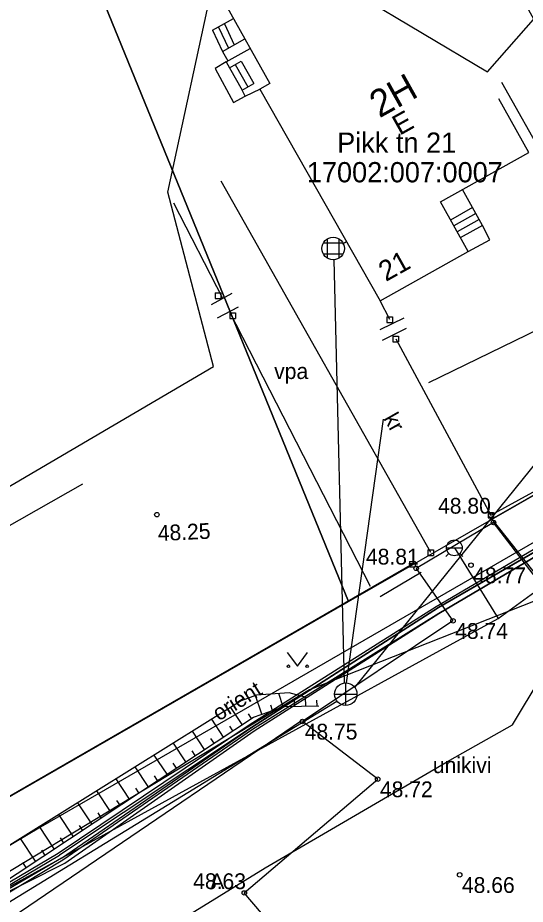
# Model space of a CAD drawing. Extents: x 641418 to 642196, y 6456526 to 6456910.
# Drawn here: x 641925.76 to 641948.29, y 6456702.25 to 6456741.61 of the extents above; entities that cross this region are included whole.
import ezdxf

# ---------------------------------------------------------------- set-up
doc = ezdxf.new("R2010")
doc.units = 0
for name, color, linetype in [('AED', 7, 'Continuous'), ('DKAEV', 7, 'Continuous'), ('DTRASS', 7, 'Continuous'), ('HALJASTUS', 7, 'Continuous'), ('HOONE', 7, 'Continuous'), ('HOONEDET', 7, 'Continuous'), ('KKAEV', 7, 'Continuous'), ('KORGUS', 7, 'Continuous'), ('KPKAABEL', 7, 'Continuous'), ('KTRASS', 7, 'Continuous'), ('MOOTPIIR', 7, 'Continuous'), ('MPKAABEL', 7, 'Continuous'), ('PIIR', 7, 'Continuous'), ('RELJEEF', 7, 'Continuous'), ('TEE', 7, 'Continuous'), ('VKAEV', 7, 'Continuous'), ('VTRASS', 7, 'Continuous')]:
    doc.layers.add(name, color=color, linetype=linetype)

msp = doc.modelspace()

# ---------------------------------------------------------------- linework, layer by layer
at = {"layer": 'AED'}
for p, q in [((641934.867, 6456729.15), (641932.696, 6456733.382)), ((641934.36, 6456728.88), (641935.287, 6456729.373)), ((641934.533, 6456729.389), (641934.533, 6456729.139)), ((641934.533, 6456729.389), (641934.783, 6456729.389)), ((641934.533, 6456729.139), (641934.783, 6456729.139)), ((641934.783, 6456729.389), (641934.783, 6456729.139)), ((641934.63, 6456728.284), (641935.558, 6456728.777)), ((641942.273, 6456728.205), (641941.852, 6456729.045)), ((641941.428, 6456716.358), (641935.165, 6456728.568)), ((641935.176, 6456728.504), (641935.176, 6456728.254)), ((641935.176, 6456728.504), (641935.426, 6456728.504)), ((641935.426, 6456728.504), (641935.426, 6456728.254)), ((641942.148, 6456728.33), (641942.148, 6456728.08)), ((641942.148, 6456728.33), (641942.398, 6456728.33)), ((641942.398, 6456728.33), (641942.398, 6456728.08)), ((641935.176, 6456728.254), (641935.426, 6456728.254)), ((641941.843, 6456727.767), (641942.918, 6456728.289)), ((641942.148, 6456728.08), (641942.398, 6456728.08)), ((641941.95, 6456727.298), (641943.026, 6456727.82)), ((641942.415, 6456727.47), (641942.415, 6456727.22)), ((641942.415, 6456727.47), (641942.665, 6456727.47)), ((641942.415, 6456727.22), (641942.665, 6456727.22)), ((641942.54, 6456727.345), (641946.76, 6456719.52)), ((641942.665, 6456727.47), (641942.665, 6456727.22)), ((641946.64, 6456719.64), (641946.64, 6456719.4)), ((641946.64, 6456719.64), (641946.88, 6456719.64)), ((641946.64, 6456719.4), (641946.88, 6456719.4)), ((641946.88, 6456719.64), (641946.88, 6456719.4)), ((641943.967, 6456717.987), (641943.967, 6456717.737)), ((641943.967, 6456717.987), (641944.217, 6456717.987)), ((641943.967, 6456717.737), (641944.217, 6456717.737)), ((641944.217, 6456717.987), (641944.217, 6456717.737)), ((641943.272, 6456717.347), (641923.066, 6456705.703)), ((641943.147, 6456717.472), (641943.147, 6456717.222)), ((641943.147, 6456717.472), (641943.397, 6456717.472)), ((641943.397, 6456717.472), (641943.397, 6456717.222)), ((641943.147, 6456717.222), (641943.397, 6456717.222))]:
    msp.add_line(p, q, dxfattribs=at)
msp.add_lwpolyline([(641946.76, 6456719.52), (641957.628, 6456725.473), (641951.216, 6456737.251)], dxfattribs=at)
at = {"layer": 'DKAEV'}
for p, q in [((641939.33, 6456731.612), (641940.196, 6456731.612)), ((641939.513, 6456730.929), (641939.513, 6456731.795)), ((641940.013, 6456731.795), (641940.013, 6456730.929)), ((641940.196, 6456731.112), (641939.33, 6456731.112))]:
    msp.add_line(p, q, dxfattribs=at)
msp.add_circle((641939.763, 6456731.362), 0.5, dxfattribs=at)
at = {"layer": 'DTRASS'}
for p, q in [((641940.183, 6456731.568), (641940.359, 6456731.668)), ((641939.796, 6456730.863), (641940.249, 6456712.067))]:
    msp.add_line(p, q, dxfattribs=at)
at = {"layer": 'HALJASTUS'}
for p, q in [((641937.716, 6456713.423), (641938.18, 6456712.816)), ((641938.18, 6456712.816), (641938.625, 6456713.423))]:
    msp.add_line(p, q, dxfattribs=at)
for points in [[(641944.016, 6456725.406), (641954.353, 6456730.443)], [(641916.843, 6456714.214), (641928.657, 6456720.907)], [(641943.672, 6456716.971), (641941.845, 6456715.893)]]:
    msp.add_lwpolyline(points, dxfattribs=at)
for centre in [(641937.779, 6456712.816), (641938.607, 6456712.816)]:
    msp.add_circle(centre, 0.055, dxfattribs=at)
at = {"layer": 'HOONE'}
msp.add_lwpolyline([(641937.387, 6456743.482), (641935.014, 6456742.158), (641936.953, 6456738.685), (641936.507, 6456738.436), (641941.852, 6456729.045), (641945.753, 6456731.223), (641944.522, 6456733.429), (641948.444, 6456735.618), (641947.114, 6456738.001)], dxfattribs=at)
at = {"layer": 'HOONEDET'}
for p, q in [((641934.41, 6456741.051), (641935.342, 6456741.571)), ((641934.936, 6456741.344), (641935.374, 6456740.409)), ((641934.41, 6456741.051), (641934.849, 6456740.116)), ((641934.673, 6456741.197), (641935.111, 6456740.263)), ((641934.849, 6456740.116), (641935.844, 6456740.672)), ((641935.011, 6456739.646), (641936.082, 6456740.244)), ((641934.849, 6456740.116), (641935.087, 6456739.689)), ((641935.011, 6456739.646), (641935.157, 6456739.384)), ((641935.157, 6456739.384), (641935.681, 6456739.677)), ((641935.157, 6456739.384), (641935.719, 6456738.391)), ((641935.418, 6456739.532), (641935.98, 6456738.539)), ((641935.679, 6456739.68), (641936.241, 6456738.687)), ((641935.719, 6456738.391), (641936.241, 6456738.687)), ((641935.85, 6456738.121), (641935.719, 6456738.391)), ((641935.85, 6456738.121), (641936.541, 6456738.455)), ((641946.39, 6456732.39), (641945.504, 6456733.977)), ((641945.951, 6456733.176), (641944.969, 6456732.628)), ((641946.097, 6456732.914), (641945.115, 6456732.366)), ((641946.243, 6456732.652), (641945.261, 6456732.104)), ((641946.39, 6456732.39), (641945.408, 6456731.842))]:
    msp.add_line(p, q, dxfattribs=at)
for points in [[(641935.011, 6456739.646), (641934.519, 6456739.359), (641935.344, 6456737.843), (641935.85, 6456738.121)], [(641945.753, 6456731.223), (641946.718, 6456731.753), (641946.39, 6456732.39)]]:
    msp.add_lwpolyline(points, dxfattribs=at)
at = {"layer": 'KKAEV'}
for p, q in [((641940.321, 6456711.072), (641940.321, 6456712.072)), ((641939.821, 6456711.572), (641940.821, 6456711.572))]:
    msp.add_line(p, q, dxfattribs=at)
msp.add_circle((641940.321, 6456711.572), 0.5, dxfattribs=at)
at = {"layer": 'KORGUS'}
for centre in [(641931.94, 6456719.544), (641946.76, 6456719.52), (641946.88, 6456719.2), (641945.88, 6456717.3), (641943.45, 6456717.16), (641945.08, 6456714.83), (641938.4, 6456710.36), (641941.74, 6456707.8), (641945.38, 6456703.55), (641935.82, 6456702.75)]:
    msp.add_circle(centre, 0.1, dxfattribs=at)
at = {"layer": 'KPKAABEL'}
for points in [[(641951.88, 6456716.956), (641938.72, 6456711.764), (641916.076, 6456698.067), (641906.694, 6456692.504), (641895.999, 6456685.994), (641887.843, 6456689.185), (641878.382, 6456694.29)], [(641928.38, 6456698.71), (641936.75, 6456703.86), (641944.95, 6456708.64), (641947.73, 6456710.22), (641948.99, 6456712.33), (641951.73, 6456714.88), (641952.351, 6456716.346)]]:
    msp.add_lwpolyline(points, dxfattribs=at)
at = {"layer": 'KTRASS'}
for p, q in [((641947.232, 6456738.744), (641950.445, 6456733.027)), ((641940.722, 6456711.871), (641954.898, 6456729.441)), ((641940.358, 6456712.071), (641942, 6456723.79)), ((641912.818, 6456694.647), (641939.931, 6456711.259))]:
    msp.add_line(p, q, dxfattribs=at)
at = {"layer": 'MOOTPIIR'}
msp.add_lwpolyline([(641924.684, 6456720.4), (641934.452, 6456726.117), (641932.425, 6456733.863), (641934.452, 6456743.268), (641937.954, 6456744.374), (641946.615, 6456739.21), (641954.54, 6456748.247), (641964.492, 6456757.836), (641961.359, 6456765.028), (641967.809, 6456768.901), (641971.864, 6456769.454), (641979.235, 6456757.836), (642014.804, 6456760.233), (642026.23, 6456744.558), (642010.934, 6456732.018), (642012.592, 6456711.549), (642011.302, 6456703.803), (642000.429, 6456683.149), (641984.027, 6456672.269)], dxfattribs=at)
at = {"layer": 'MPKAABEL'}
for points in [[(641955.005, 6456719.483), (641953.765, 6456721.255), (641926.777, 6456705.676), (641920.215, 6456701.781), (641917.32, 6456700.887), (641913.059, 6456699.41), (641911.566, 6456699.199), (641906.762, 6456707.246), (641901.879, 6456716.086), (641898.272, 6456722.386)], [(641896.962, 6456721.663), (641900.56, 6456715.36), (641905.45, 6456706.52), (641910.57, 6456697.95), (641911.09, 6456697.62), (641913.41, 6456697.95), (641917.79, 6456699.45), (641920.83, 6456700.4), (641927.61, 6456704.42)], [(641897.058, 6456721.716), (641900.656, 6456715.414), (641905.546, 6456706.575), (641910.651, 6456698.029), (641911.115, 6456697.735), (641913.384, 6456698.058), (641917.756, 6456699.555), (641920.785, 6456700.502), (641927.554, 6456704.515)], [(641927.7, 6456704.3), (641920.88, 6456700.31), (641917.8, 6456699.35), (641913.44, 6456697.82), (641911.05, 6456697.51), (641910.49, 6456697.88), (641905.34, 6456706.45), (641900.37, 6456715.21), (641896.802, 6456721.574)], [(641927.554, 6456704.515), (641936.04, 6456710.21), (641944.34, 6456715.46), (641953.53, 6456720.87), (641954.18, 6456720.9), (641955.145, 6456719.56)], [(641955.09, 6456719.53), (641954.18, 6456720.71), (641953.66, 6456720.75), (641951.251, 6456719.36), (641944.44, 6456715.43), (641939.939, 6456712.534), (641936.14, 6456710.09), (641927.61, 6456704.42)], [(641927.7, 6456704.3), (641936.14, 6456710.09), (641944.44, 6456715.43), (641953.66, 6456720.75), (641953.74, 6456720.74), (641954.14, 6456720.64), (641955.005, 6456719.483)], [(641954.87, 6456719.53), (641954.09, 6456720.56), (641953.84, 6456720.69), (641953.84, 6456720.69), (641944.45, 6456715.16), (641936.19, 6456710.01), (641927.77, 6456704.2)], [(641927.85, 6456704.07), (641936.25, 6456709.95), (641944.45, 6456715.16), (641953.84, 6456720.69), (641954.09, 6456720.56), (641954.935, 6456719.444)], [(641927.77, 6456704.2), (641920.95, 6456700.11), (641917.86, 6456699.23), (641913.48, 6456697.73), (641910.79, 6456697.34), (641898.33, 6456695.89), (641896.06, 6456695.38), (641887.19, 6456691.88), (641886.48, 6456691.29), (641883.03, 6456687.29), (641882.22, 6456686.24), (641877.48, 6456676.71), (641878.513, 6456675.02)], [(641877.7, 6456676.82), (641882.3, 6456686.18), (641883.14, 6456687.23), (641886.57, 6456691.18), (641887.25, 6456691.7), (641896.1, 6456695.21), (641898.37, 6456695.72), (641910.81, 6456697.2), (641913.53, 6456697.61), (641917.87, 6456699.04), (641927.85, 6456704.07)]]:
    msp.add_lwpolyline(points, dxfattribs=at)
at = {"layer": 'PIIR'}
for points in [[(641957.58, 6456725.52), (641941.17, 6456755.06), (641927.6, 6456747.17), (641940.45, 6456715.69)], [(641897.99, 6456729.95), (641914.86, 6456700.96), (641940.45, 6456715.69), (641927.6, 6456747.17)], [(641962.2, 6456717.31), (641957.58, 6456725.52), (641946.81, 6456719.34), (641953.85, 6456710.45)]]:
    msp.add_lwpolyline(points, close=True, dxfattribs=at)
at = {"layer": 'RELJEEF'}
for p, q in [((641936.604, 6456710.685), (641936.318, 6456711.52)), ((641937.55, 6456711.009), (641937.348, 6456711.6)), ((641938.547, 6456711.047), (641938.538, 6456711.436)), ((641937.077, 6456710.847), (641936.996, 6456711.084)), ((641938.048, 6456711.035), (641938.042, 6456711.285)), ((641939.047, 6456711.059), (641939.041, 6456711.309)), ((641935.725, 6456710.225), (641935.22, 6456710.989)), ((641936.142, 6456710.5), (641936.005, 6456710.709)), ((641934.891, 6456709.673), (641934.371, 6456710.46)), ((641934.057, 6456709.122), (641933.522, 6456709.931)), ((641935.308, 6456709.949), (641935.17, 6456710.158)), ((641934.474, 6456709.398), (641934.336, 6456709.606)), ((641933.222, 6456708.571), (641932.673, 6456709.402)), ((641933.639, 6456708.847), (641933.502, 6456709.055)), ((641932.388, 6456708.02), (641931.824, 6456708.873)), ((641931.554, 6456707.468), (641930.975, 6456708.344)), ((641932.805, 6456708.295), (641932.667, 6456708.504)), ((641931.971, 6456707.744), (641931.833, 6456707.953)), ((641930.719, 6456706.917), (641930.126, 6456707.815)), ((641929.885, 6456706.366), (641929.277, 6456707.286)), ((641931.136, 6456707.193), (641930.999, 6456707.401)), ((641929.051, 6456705.815), (641928.428, 6456706.757)), ((641930.302, 6456706.642), (641930.164, 6456706.85)), ((641929.468, 6456706.09), (641929.33, 6456706.299)), ((641928.216, 6456705.263), (641927.579, 6456706.228)), ((641927.382, 6456704.712), (641926.73, 6456705.699)), ((641928.633, 6456705.539), (641928.496, 6456705.748)), ((641926.547, 6456704.161), (641925.881, 6456705.17)), ((641927.799, 6456704.988), (641927.661, 6456705.196)), ((641926.965, 6456704.437), (641926.827, 6456704.645)), ((641926.13, 6456703.885), (641925.992, 6456704.094))]:
    msp.add_line(p, q, dxfattribs=at)
for points in [[(641938.522, 6456711.44), (641937.816, 6456711.631), (641936.359, 6456711.536), (641935.676, 6456711.273), (641919.541, 6456701.22), (641918.92, 6456700.833), (641918.263, 6456700.536), (641917.545, 6456700.394), (641916.099, 6456700.568)], [(641915.609, 6456700.659), (641916.193, 6456699.77), (641916.939, 6456699.025), (641917.861, 6456698.897), (641918.7, 6456699.105), (641920.022, 6456699.878), (641924.535, 6456702.831), (641930.38, 6456706.693), (641936.225, 6456710.555), (641937.595, 6456711.025), (641939.134, 6456711.061)]]:
    msp.add_lwpolyline(points, dxfattribs=at)
at = {"layer": 'TEE'}
msp.add_line((641944.092, 6456717.862), (641934.798, 6456734.353), dxfattribs=at)
for points in [[(641984.79, 6456737.09), (641983.17, 6456731.6), (641979.53, 6456728.67), (641974.47, 6456724.47), (641966.08, 6456717.57), (641955.12, 6456708.49), (641950.25, 6456714.8), (641946.88, 6456719.2), (641943.45, 6456717.16), (641945.08, 6456714.83), (641938.4, 6456710.36)], [(641938.352, 6456710.397), (641918.669, 6456697.018)], [(641923, 6456689.91), (641935.07, 6456697.95), (641937.87, 6456700.34), (641935.82, 6456702.75), (641941.74, 6456707.8), (641938.4, 6456710.36)]]:
    msp.add_lwpolyline(points, dxfattribs=at)
at = {"layer": 'VKAEV'}
for p, q in [((641944.9, 6456717.82), (641944.76, 6456717.68)), ((641944.79, 6456718.07), (641945.49, 6456718.07)), ((641945.38, 6456717.82), (641945.52, 6456717.68))]:
    msp.add_line(p, q, dxfattribs=at)
msp.add_circle((641945.14, 6456718.07), 0.35, dxfattribs=at)
at = {"layer": 'VTRASS'}
for p, q in [((641947.091, 6456714.938), (641990.455, 6456746.44)), ((641918.482, 6456699.247), (641947.091, 6456714.938))]:
    msp.add_line(p, q, dxfattribs=at)
msp.add_lwpolyline([(641945.145, 6456718.072), (641947.091, 6456714.938)], dxfattribs=at)

# ---------------------------------------------------------------- texts
at = {"layer": 'HALJASTUS'}
msp.add_text('vpa', height=0.7, dxfattribs=at).set_placement((641937.145, 6456725.567))
at = {"layer": 'HOONE'}
for s, height, p in [('2H', 1.2, (641941.818, 6456737.137)), ('E', 0.9, (641942.717, 6456736.364)), ('21', 0.9, (641942.103, 6456729.873))]:
    msp.add_text(s, height=height, rotation=29.1683, dxfattribs=at).set_placement(p)
at = {"layer": 'KORGUS'}
for s, p in [('48.80', (641944.42, 6456719.59)), ('48.81', (641941.22, 6456717.33)), ('48.77', (641945.98, 6456716.5)), ('48.74', (641945.18, 6456714.03)), ('48.75', (641938.5, 6456709.56)), ('48.72', (641941.84, 6456707)), ('48.63', (641933.55, 6456702.92)), ('48.66', (641945.48, 6456702.75))]:
    msp.add_text(s, height=0.7, dxfattribs=at).set_placement(p)
msp.add_text('48.25', height=0.7, rotation=2.6231, dxfattribs=at).set_placement((641931.994, 6456718.372))
at = {"layer": 'MPKAABEL'}
msp.add_text('orient', height=0.7, rotation=31.9973, dxfattribs=at).set_placement((641934.688, 6456710.36))
at = {"layer": 'PIIR'}
for s, p in [('Pikk tn 21', (641939.942, 6456735.612)), ('17002:007:0007', (641938.595, 6456734.3))]:
    msp.add_text(s, height=0.9, dxfattribs=at).set_placement(p)
at = {"layer": 'TEE'}
for s, rotation, p in [('kr', 299.6404, (641941.979, 6456723.822)), ('A', 2.5631, (641934.317, 6456702.9))]:
    msp.add_text(s, height=0.7, rotation=rotation, dxfattribs=at).set_placement(p)
msp.add_text('unikivi', height=0.7, dxfattribs=at).set_placement((641944.19, 6456708.07))

doc.saveas('drawing.dxf')
